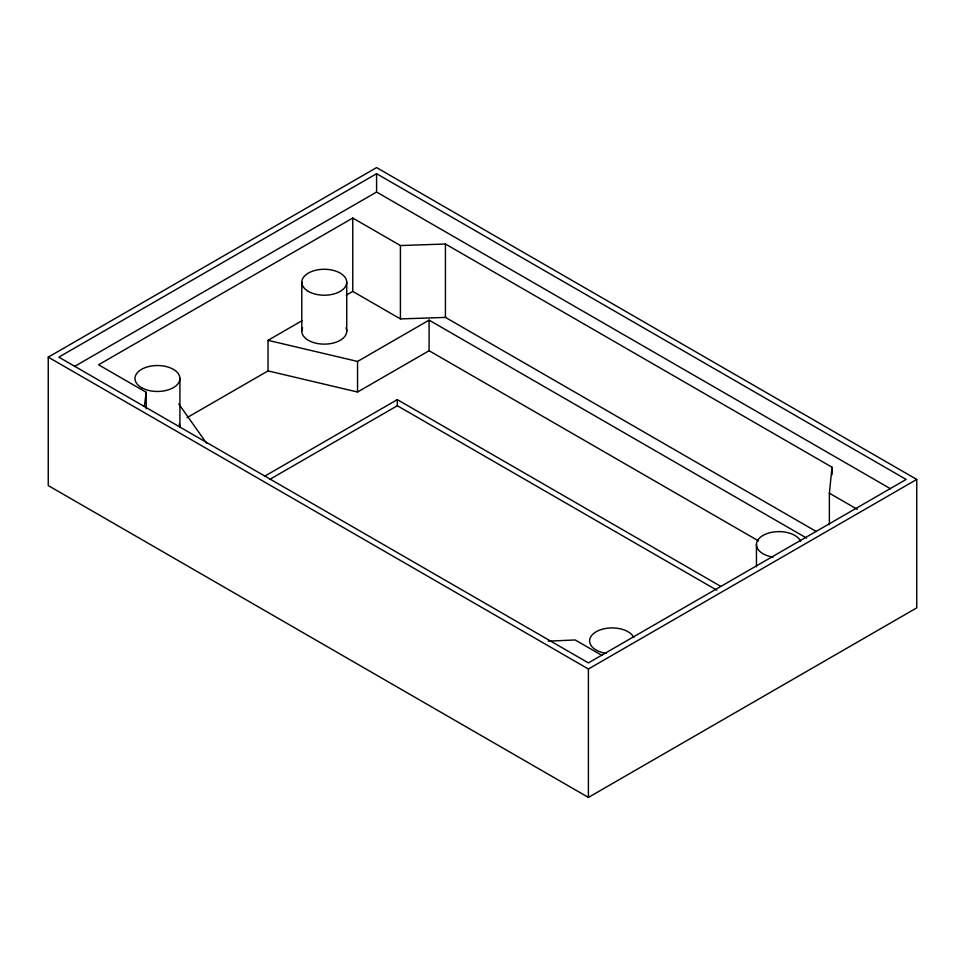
<?xml version="1.0" encoding="UTF-8"?>
<svg xmlns="http://www.w3.org/2000/svg" width="965" height="965" viewBox="0 0 965 965"><rect width="100%" height="100%" fill="white"/><g stroke="black" fill="none" stroke-linecap="round" stroke-linejoin="round"><path stroke-width="1.45" d="M829.369 524.646L829.369 493.199L832.023 467.217L445.432 244.012L400.415 245.544L352.756 218.03L98.563 364.782L146.222 392.309L146.222 408.774M144.328 406.494L146.222 392.309M48.25 357.147L376.591 167.584L916.75 479.436L916.75 607.854L588.409 797.416L48.25 485.564L48.25 357.147L588.409 668.998L916.75 479.436M376.591 173.7L58.841 357.147L588.409 662.895L906.159 479.436L376.591 173.7L376.591 192.035L890.502 488.748M74.474 366.471L376.591 192.035M187.065 417.64L268.029 370.898L268.029 340.331L301.912 320.766M346.242 295.169L352.756 291.406L400.415 318.92L445.432 317.401L816.402 531.57M268.029 340.331L357.557 361.441L429.099 320.139L806.619 538.096M268.029 370.898L357.557 392.019L429.099 350.717L758.454 540.858M264.832 476.119L397.327 399.631L720.722 586.346M270.031 479.243L397.327 405.746L716.814 590.194M548.241 641.158L575.176 639.964L601.87 655.368M829.369 493.199L857.33 509.339M178.79 403.973L206.655 443.357M832.023 467.217L832.023 474.696M756.451 544.586L756.451 566.817M588.409 668.998L588.409 797.416M445.432 244.012L445.432 317.401M429.099 320.139L429.099 350.717M400.415 245.544L400.415 318.92M397.327 399.631L397.327 405.746M357.557 361.441L357.557 392.019M352.756 218.03L352.756 291.406M346.749 282.238L346.749 331.164M301.804 282.238L301.804 331.164M179.924 378.509L179.924 427.423A22.472 12.967 0 0 0 179.164 424.069M773.11 557.107A22.472 12.967 0 0 1 763.038 535.406A22.472 12.967 0 0 1 800.624 541.22M606.297 653.426A22.472 12.967 0 0 1 596.225 631.713A22.472 12.967 0 0 1 633.812 637.539M345.977 327.81A22.472 12.967 0 0 1 324.276 344.131A22.472 12.967 0 0 1 302.576 327.81M141.578 387.677A22.472 12.967 0 0 0 179.164 381.863A22.472 12.967 0 0 0 151.65 365.976A22.472 12.967 0 0 0 141.578 387.677M308.39 291.418A22.472 12.967 0 0 0 345.977 285.604A22.472 12.967 0 0 0 318.462 269.718A22.472 12.967 0 0 0 308.39 291.418"/></g></svg>
